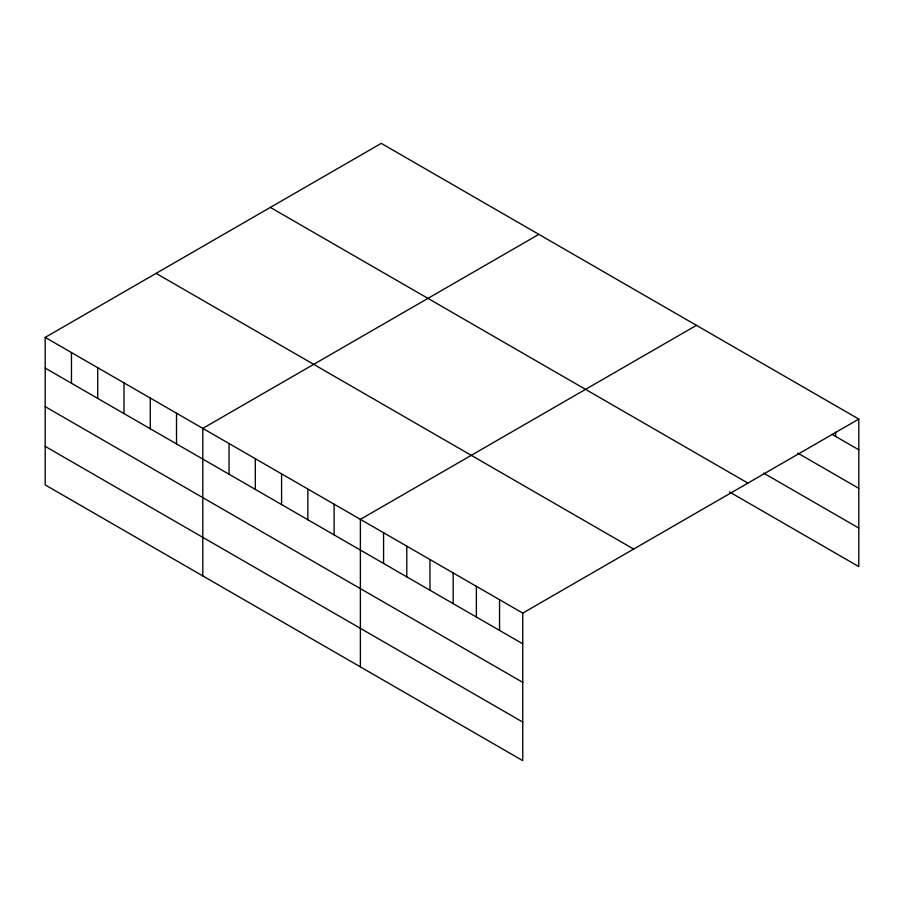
<?xml version="1.0" encoding="UTF-8"?>
<svg xmlns="http://www.w3.org/2000/svg" width="904" height="904" viewBox="0 0 904 904"><rect width="100%" height="100%" fill="white"/><g stroke="black" fill="none" stroke-linecap="round" stroke-linejoin="round"><path stroke-width="1.36" d="M45.2 337.395L522.749 613.104L522.749 760.626L45.2 484.917L45.2 337.395L381.251 143.374L858.8 419.083L858.8 566.605L729.392 491.9M538.841 234.362L202.79 428.383L202.79 575.893M696.43 325.35L360.38 519.359L360.38 666.881M522.749 613.104L858.8 419.083M831.94 434.282L858.8 449.796M797.757 453.096L858.8 488.341M763.575 473.086L858.8 528.06M270.352 207.4L747.902 483.109M156.098 273.37L633.647 549.078M45.2 368.097L522.749 643.806M45.2 406.653L522.749 682.362M45.2 446.361L522.749 722.07M835.601 432.214L835.601 436.406M499.55 599.714L499.55 630.416M476.363 586.323L476.363 617.025M453.164 572.933L453.164 603.635M429.965 559.542L429.965 590.244M406.777 546.14L406.777 576.854M383.578 532.75L383.578 563.463M334.118 504.195L334.118 534.908M307.857 489.03L307.857 519.743M281.585 473.865L281.585 504.579M255.323 458.701L255.323 489.414M229.051 443.536L229.051 474.25M176.529 413.218L176.529 443.921M150.256 398.054L150.256 428.756M123.995 382.889L123.995 413.591M97.734 367.725L97.734 398.427M71.461 352.56L71.461 383.262"/></g></svg>
